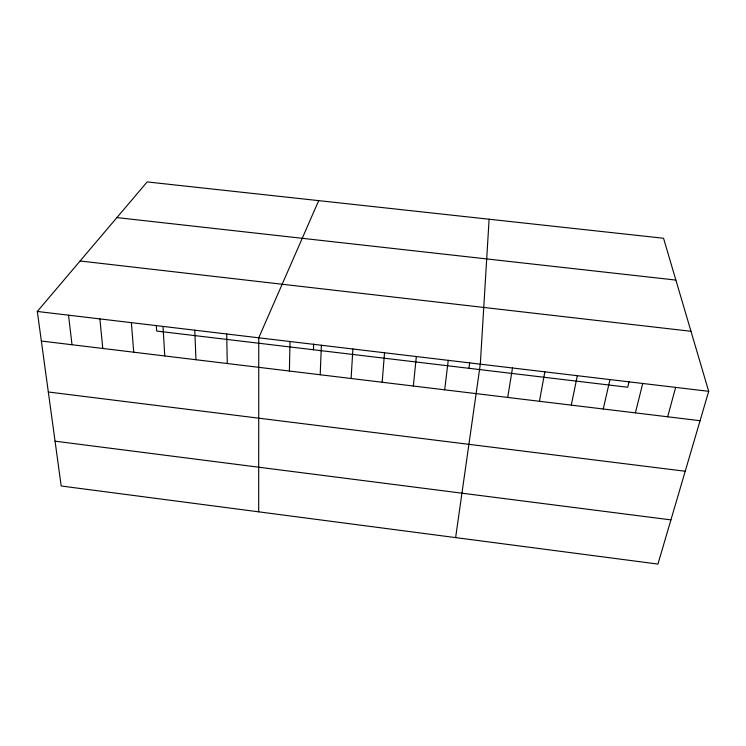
<?xml version="1.0" encoding="UTF-8"?>
<svg xmlns="http://www.w3.org/2000/svg" width="746" height="746" viewBox="0 0 746 746"><rect width="100%" height="100%" fill="white"/><g stroke="black" fill="none" stroke-linecap="round" stroke-linejoin="round"><path stroke-width="1.12" d="M258.685 511.831L258.75 337.807L318.691 200.637M289.401 371.042L289.998 341.519M313.451 349.762L313.656 344.092M320.193 374.762L321.377 345.258M351.114 378.502L352.886 349.007M489.106 219.231L480.312 364.16L455.62 537.605M382.166 382.26L384.535 352.765M413.349 386.027L416.324 356.551M444.672 389.822L448.253 360.346M468.926 368.31L469.691 362.649M507.7 397.441L512.511 367.983M539.423 401.283L544.86 371.834M571.277 405.134L577.339 375.695M603.262 409.004L609.967 379.574M629.083 381.607L627.722 387.249L156.651 331.047L156.287 325.387M635.396 412.883L642.735 383.472M667.661 416.79L675.643 387.388M708.7 391.324L657.944 564.079L61.191 485.991L37.3 311.464L147.158 181.921L663.539 238.254L708.7 391.324L37.3 311.464M116.908 217.59L675.876 280.076M80.111 260.988L690.982 331.289M41.347 341.034L700.065 420.707M48.322 391.995L685.22 471.248M55.055 441.175L670.924 519.887M68.52 315.185L72.008 344.745M99.88 318.915L102.799 348.466M131.38 322.654L133.721 352.205M163.01 326.422L164.773 355.963M194.79 330.198L195.956 359.74M226.7 333.994L227.278 363.526"/></g></svg>
